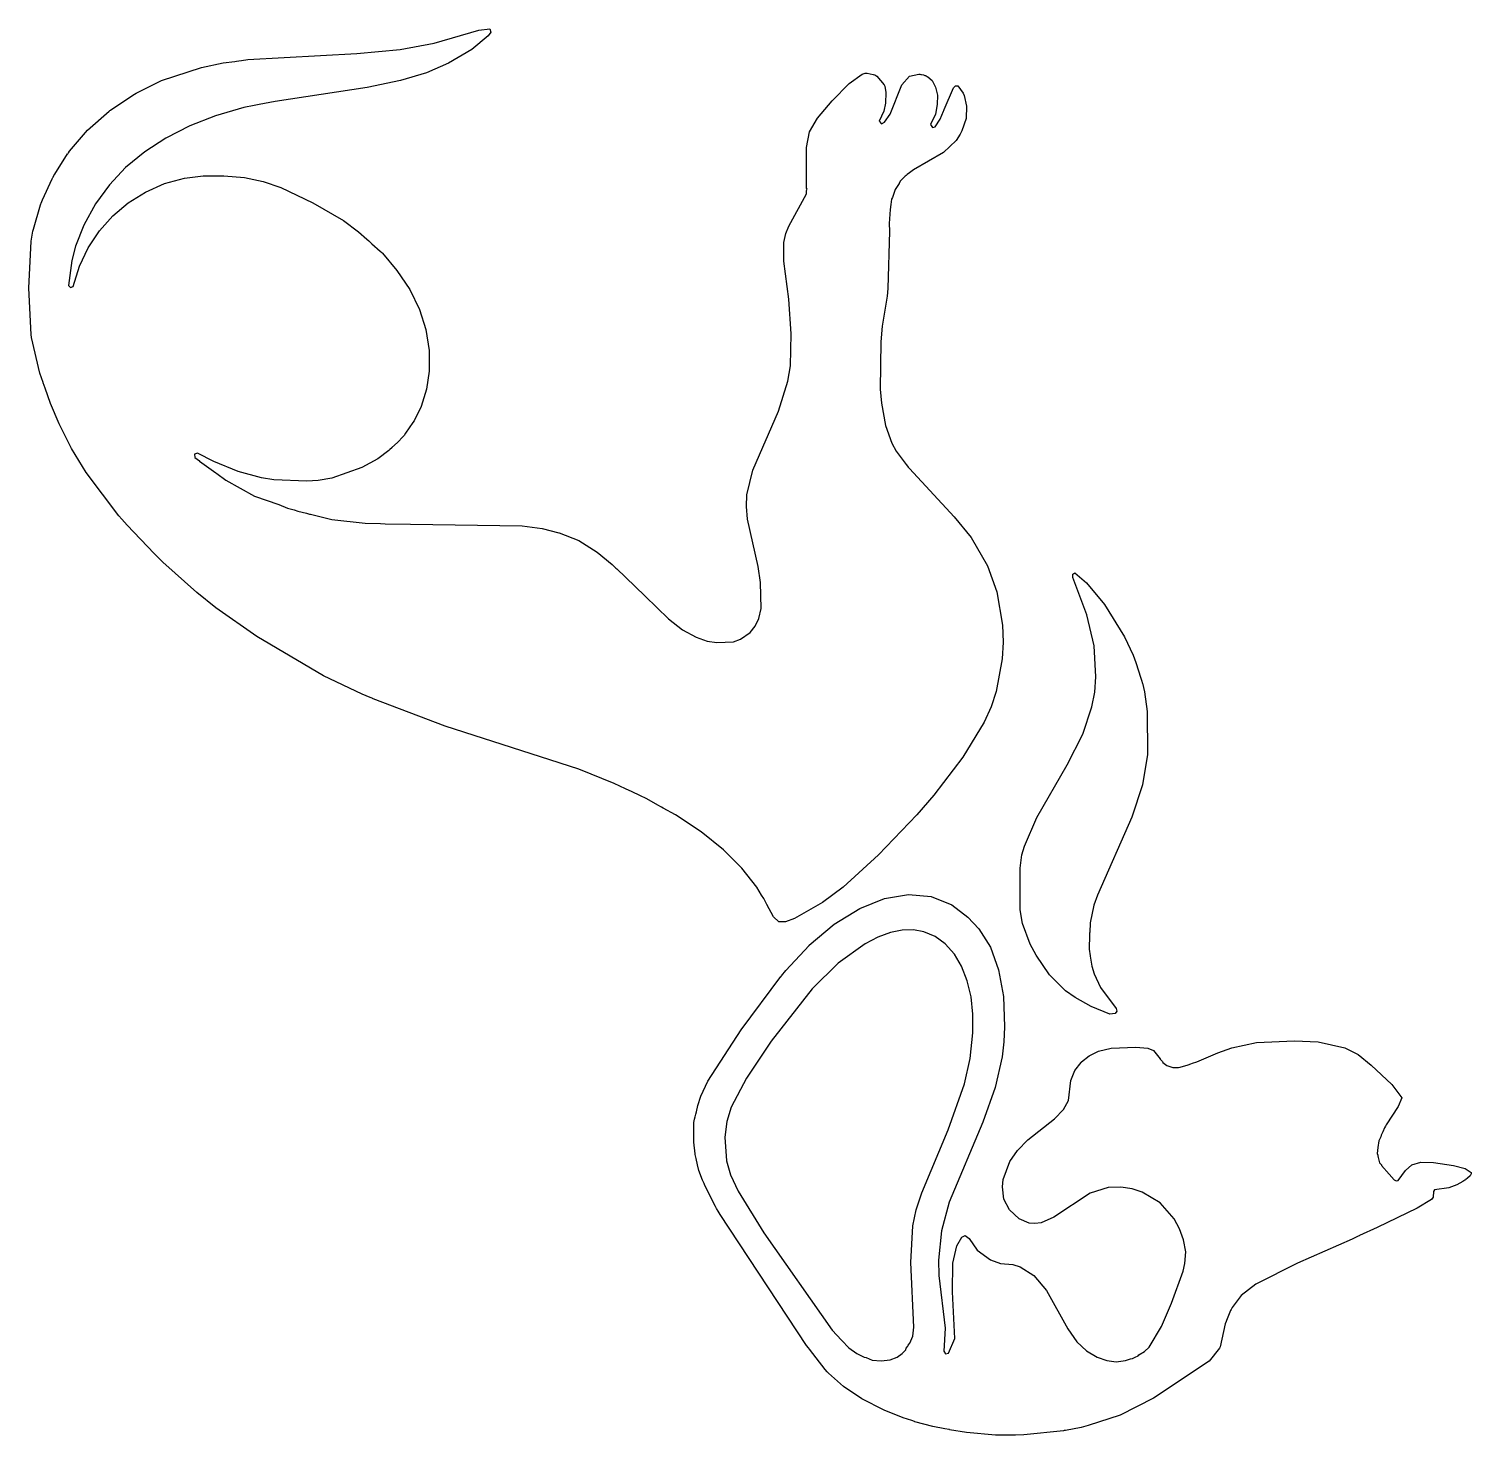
# Model space of a CAD drawing. Header units: millimetres. Extents: x 44 to 259, y 49 to 259.
import ezdxf

# ---------------------------------------------------------------- set-up
doc = ezdxf.new("R2010")
doc.units = ezdxf.units.MM
doc.layers.add('CUT', color=7, linetype='CONTINUOUS')

msp = doc.modelspace()

# ---------------------------------------------------------------- linework, layer by layer
at = {"layer": 'CUT'}
for points in [[(86.201, 232.7087), (90.7527, 230.0512), (93.0006, 228.3703), (94.2218, 227.2888), (94.5233, 227.0218), (95.0075, 226.5931), (96.2456, 225.4967), (96.4608, 225.296), (96.5756, 225.1702), (98.7436, 222.6213), (100.6485, 219.7473), (102.0925, 216.7898), (103.0329, 213.7865), (103.5345, 210.6726), (103.5311, 207.5567), (103.133, 204.8677), (102.3503, 202.3104), (101.2954, 200.1439), (101.1243, 199.8987), (100.0146, 198.3083), (99.7939, 197.9921), (99.6829, 197.833), (98.8081, 196.9427), (97.9946, 196.1862), (97.9582, 196.1523), (97.662, 195.8768), (97.5345, 195.7583), (95.8953, 194.5057), (93.4797, 193.1898), (89.0404, 191.6043), (86.9593, 191.2369), (85.2847, 191.1731), (80.3488, 191.3596), (78.5265, 191.6392), (75.022, 192.5941), (71.4175, 194.0909), (68.981, 195.346), (68.5405, 195.18), (68.5807, 194.711), (69.2784, 194.1983), (69.285, 194.1642), (71.686, 192.4068), (71.8495, 192.309), (73.2094, 191.3098), (77.4977, 188.9235), (81.0979, 187.6659), (82.4212, 187.1292), (83.4042, 186.8602), (83.9494, 186.6698), (85.2171, 186.3641), (85.6723, 186.2396), (85.8571, 186.2098), (89.006, 185.4506), (93.9949, 184.8729), (96.2627, 184.8345), (96.9738, 184.7821), (100.7467, 184.7586), (117.4455, 184.476), (120.4262, 184.108), (122.8742, 183.4662), (122.8826, 183.4638), (122.8882, 183.4622), (122.9088, 183.4563), (122.9244, 183.4519), (125.8573, 182.3056), (128.6303, 180.5772), (130.8664, 178.7059), (131.4262, 178.1711), (131.5324, 178.0695), (132.846, 176.8147), (135.7925, 174), (139.2543, 170.5947), (141.3626, 168.9475), (143.4105, 167.8789), (145.0543, 167.2708), (146.5003, 167.0663), (148.9642, 167.1889), (150.0166, 167.5771), (151.441, 168.5771), (152.205, 169.5195), (152.7414, 170.6738), (153.084, 172.1674), (152.9922, 176.0108), (152.6268, 178.4078), (151.0436, 185.5022), (150.8876, 187.351), (150.9771, 189.1216), (151.8523, 192.7856), (155.6633, 201.5956), (157.0933, 206.1036), (157.4547, 208.3736), (157.5748, 213.1278), (157.2414, 218.3458), (156.4754, 223.9954), (156.4755, 226.794), (156.7571, 228.1504), (157.2025, 229.2034), (159.8803, 234.0487), (159.8771, 234.526), (159.9534, 234.7244), (159.8746, 234.9135), (159.8349, 240.9799), (160.3079, 243.322), (161.4839, 245.3401), (163.6789, 247.9097), (166.2151, 250.5378), (168.1493, 251.9105), (168.6113, 252.0421), (168.9029, 252.0493), (169.8141, 251.8672), (169.8788, 251.8543), (170.0431, 251.8214), (170.3711, 251.6348), (171.4496, 250.3038), (171.5485, 250.1121), (171.7093, 249.1648), (171.6594, 247.6031), (171.3846, 246.3955), (170.7072, 244.9093), (171.0625, 244.4947), (171.5088, 244.7441), (172.3641, 245.9323), (174.0845, 250.3224), (175.2382, 251.5962), (176.6292, 251.9131), (176.7656, 251.889), (176.9233, 251.8613), (177.0043, 251.847), (177.2972, 251.7954), (177.536, 251.7262), (177.5722, 251.7087), (177.5993, 251.6957), (177.7036, 251.6453), (177.704, 251.6451), (177.704, 251.6451), (177.8676, 251.5661), (177.9469, 251.5117), (178.5974, 250.9501), (179.1023, 249.9806), (179.4051, 248.7573), (179.3738, 247.4079), (179.0898, 245.9615), (178.3883, 244.4036), (178.6834, 243.9418), (179.0622, 244.0641), (179.8141, 245.1953), (180.3154, 246.3845), (180.3725, 246.4954), (180.4143, 246.6192), (181.7886, 249.8792), (182.0827, 250.161), (182.4374, 250.1581), (183.2583, 249.0596), (183.3713, 248.7199), (183.7433, 247.1572), (183.6786, 245.318), (183.0291, 243.4728), (182.7967, 242.9415), (182.1828, 242.0256), (180.3174, 240.2217), (175.8358, 237.6475), (175.2384, 237.1904), (174.8719, 236.9426), (174.7314, 236.8024), (174.592, 236.6958), (174.4034, 236.4753), (173.8949, 235.9681), (173.691, 235.6425), (173.6801, 235.6298), (173.6712, 235.6108), (173.1103, 234.7152), (172.6696, 233.4929), (172.5538, 233.2481), (172.4545, 232.4324), (172.3228, 231.6985), (172.1982, 229.6037), (172.2231, 228.4986), (172.0029, 219.8949), (171.9193, 218.7557), (171.1592, 214.276), (170.9445, 211.9463), (170.8532, 204.8766), (171.0376, 202.7881), (171.6684, 199.4835), (172.5966, 196.8397), (173.2573, 195.6328), (174.743, 193.6574), (174.934, 193.374), (175.047, 193.2532), (175.2068, 193.0407), (181.9139, 185.8464), (184.4438, 182.7291), (186.8658, 178.5287), (188.2498, 174.6595), (189.0884, 169.6693), (189.2098, 167.142), (189.0853, 164.6206), (188.1885, 159.7552), (187.4147, 157.4724), (186.3533, 155.198), (183.193, 149.978), (178.8748, 144.28), (176.3237, 141.3291), (170.6031, 135.3643), (165.3156, 130.5658), (162.2333, 128.2542), (158.0435, 125.8844), (156.7042, 125.3578), (155.746, 125.3586), (154.9527, 126.1175), (153.923, 127.9442), (153.4907, 128.855), (153.1287, 129.3533), (152.4629, 130.5344), (150.218, 133.4111), (147.4876, 136.1115), (144.1448, 138.8105), (140.3143, 141.3325), (138.4656, 142.3609), (138.2304, 142.5102), (137.6525, 142.8133), (136.0136, 143.7251), (134.9626, 144.224), (133.8632, 144.8006), (132.8532, 145.2254), (131.1781, 146.0207), (125.8732, 148.1844), (105.9414, 154.5637), (95.174, 158.6831), (95.0629, 158.7308), (95.0213, 158.7486), (94.726, 158.8754), (93.5582, 159.3768), (87.7975, 162.1225), (77.8356, 167.9591), (71.7007, 172.2537), (68.8537, 174.5195), (63.8066, 179.0533), (63.4963, 179.3656), (63.361, 179.5017), (63.2957, 179.5674), (62.5162, 180.3518), (58.4631, 184.5987), (57.6601, 185.4993), (57.2409, 185.9915), (52.3645, 192.4463), (50.1868, 196.0328), (48.3037, 199.7064), (47.0162, 202.727), (46.2117, 205.0331), (45.9264, 205.851), (45.9153, 205.883), (45.4209, 207.3002), (44.2062, 212.6142), (44.1335, 213.0322), (43.7997, 219.9766), (44.1401, 226.9794), (44.4029, 228.4831), (44.4744, 228.7696), (45.5616, 232.4288), (45.6008, 232.5318), (45.6556, 232.6758), (45.7411, 232.9004), (45.8404, 233.1614), (47.2752, 236.282), (47.3953, 236.509), (47.4121, 236.5407), (47.5307, 236.7649), (47.6562, 237.002), (49.5815, 240.0115), (49.5965, 240.0333), (49.6441, 240.1028), (49.6949, 240.1771), (49.8491, 240.4022), (52.578, 243.5571), (55.7674, 246.3819), (55.8785, 246.4652), (55.8795, 246.4659), (55.8912, 246.4747), (55.9838, 246.544), (59.3265, 248.7875), (59.8408, 249.0748), (63.4966, 250.8995), (63.6167, 250.95), (69.5619, 252.9201), (72.8127, 253.5944), (74.5201, 253.8238), (74.7779, 253.8581), (75.119, 253.9036), (75.5302, 253.9583), (76.4907, 254.0863), (92.7697, 255.0008), (99.225, 255.6094), (104.2749, 256.5515), (110.9593, 258.474), (112.6041, 258.6789), (112.7239, 258.1686), (112.3404, 257.6158), (109.8955, 255.6004), (106.4516, 253.5391), (103.1376, 252.1151), (99.274, 250.9815), (94.2978, 249.9435), (80.549, 247.8351), (78.9761, 247.5289), (78.1744, 247.4091), (77.4417, 247.2303), (75.869, 246.9242), (71.6415, 245.6977), (67.8151, 244.1913), (64.2561, 242.3805), (61.1001, 240.3143), (58.2471, 237.973), (55.8248, 235.4012), (53.7326, 232.5559), (52.0112, 229.3952), (50.7523, 226.2485), (50.1992, 224.0953), (49.716, 220.382), (49.9928, 220.0492), (50.429, 220.2078), (51.3584, 223.2547), (52.6726, 225.977), (54.3335, 228.5055), (56.3358, 230.7606), (58.6473, 232.7078), (61.2044, 234.3144), (64.0645, 235.5718), (67.0481, 236.3996), (69.8255, 236.7351), (72.9201, 236.7358), (76.0027, 236.4917), (78.7533, 235.9067), (81.4013, 234.9845)], [(202.8687, 159.6555), (203.054, 161.9337), (202.7782, 166.5674), (201.6938, 171.206), (199.6079, 176.7715), (199.5914, 177.2661), (199.9224, 177.4809), (201.6543, 175.9705), (204.3133, 172.7613), (207.333, 167.9242), (208.6235, 165.1876), (209.026, 164.0886), (209.7631, 161.7322), (209.8956, 161.3089), (209.9751, 161.0545), (209.9882, 161.0127), (210.3149, 159.7026), (210.6811, 156.7721), (210.7439, 150.3318), (210, 145.8368), (208.4342, 141.0209), (203.2806, 129.3429), (202.7586, 127.8664), (202.1884, 125.2476), (202.1324, 123.7699), (202.1128, 123.7483), (202.1197, 123.4354), (202.0382, 121.2866), (202.188, 120.3104), (202.1882, 120.3003), (202.1937, 120.2731), (202.4264, 118.7571), (202.7686, 117.6095), (203.7383, 115.5819), (206.0642, 112.4502), (206.1599, 112.0637), (205.9242, 111.6749), (205.1416, 111.5765), (202.3251, 112.7237), (199.954, 114.0771), (198.5337, 115.0892), (196.1232, 117.4692), (194.1115, 120.4023), (193.2623, 122.0381), (192.0718, 125.1518), (191.7239, 127.1569), (191.7239, 133.4035), (191.9998, 135.3674), (192.4049, 136.6523), (194.2233, 140.9661), (198.7771, 148.8208), (201.0846, 153.3747), (202.4442, 157.4504)], [(185.3494, 76.3643), (187.2964, 74.9098), (188.7938, 74.3961), (190.6293, 74.2092), (191.7349, 73.8929), (193.783, 72.6019), (195.6582, 70.3509), (198.8538, 64.5983), (200.2037, 62.7041), (201.6411, 61.3283), (203.2207, 60.3803), (204.6742, 59.8793), (206.0576, 59.7062), (207.4441, 59.8793), (208.2139, 60.1445), (208.5075, 60.1845), (208.891, 60.3778), (208.8923, 60.3783), (208.8942, 60.3794), (209.3428, 60.6056), (209.4403, 60.7179), (210.3147, 61.26), (210.9855, 61.8959), (212.8441, 64.9528), (214.3417, 68.4354), (216.0692, 73.2221), (216.3467, 74.3691), (216.463, 76.1309), (216.1411, 77.8898), (215.5219, 79.5605), (214.7349, 81.0321), (212.6271, 83.4315), (209.9625, 85.0344), (208.4699, 85.5174), (206.7938, 85.7666), (204.8852, 85.7018), (202.2108, 84.8628), (196.7867, 81.2964), (194.881, 80.4665), (193.9313, 80.3304), (193.1099, 80.3741), (191.5809, 81.0533), (190.1484, 82.3662), (189.3109, 83.9972), (189.127, 85.8051), (189.2213, 86.8972), (190.2053, 89.6135), (191.366, 91.232), (192.8786, 92.8396), (196.8818, 95.9896), (198.2201, 97.3818), (198.9384, 98.6889), (199.3327, 101.6877), (199.9092, 103.1602), (200.8349, 104.3934), (200.8707, 104.4255), (200.8878, 104.4409), (200.9036, 104.4551), (200.9091, 104.4601), (202.0205, 105.3645), (203.4569, 106.0832), (205.3413, 106.502), (209.0227, 106.6644), (210.7967, 106.5284), (211.644, 106.1448), (212.6329, 104.9237), (212.6537, 104.8563), (212.9947, 104.5092), (213.0383, 104.3945), (213.6492, 103.9058), (214.535, 103.6309), (215.1712, 103.6486), (215.2662, 103.6297), (215.3536, 103.6536), (215.6346, 103.6614), (216.8046, 104.0515), (217.1988, 104.1595), (217.4918, 104.2805), (218.1086, 104.4861), (221.2706, 105.838), (223.3234, 106.5868), (227.0209, 107.3502), (232.6661, 107.5975), (236.2239, 107.4452), (240.1859, 106.5826), (242.211, 105.5595), (244.1504, 104.0005), (247.2196, 101.0841), (248.7284, 99.1167), (248.1826, 97.798), (246.3906, 95.0562), (246.2784, 94.8967), (246.2563, 94.8507), (246.1153, 94.635), (245.8651, 94.0374), (245.621, 93.5299), (245.5556, 93.2983), (245.2928, 92.6707), (245.1025, 91.6695), (245.0516, 90.7995), (245.1132, 90.547), (245.1054, 90.4343), (245.1932, 90.2187), (245.3942, 89.3949), (245.6495, 89.0985), (245.6911, 88.9965), (246.8372, 87.7174), (246.8411, 87.7157), (247.5861, 86.8511), (247.8817, 86.6928), (248.1735, 86.7849), (249.2411, 88.268), (250.1927, 89.1184), (251.5601, 89.4857), (253.4188, 89.4524), (256.435, 89.02), (258.1423, 88.5515), (259.0543, 87.9636), (259.053, 87.7744), (258.8862, 87.4835), (258.5133, 87.0952), (258.2542, 86.9133), (258.1999, 86.8752), (258.1335, 86.8285), (257.8073, 86.5996), (256.9351, 86.0957), (255.7081, 85.677), (253.5742, 85.3614), (253.411, 85.1022), (253.4093, 84.2548), (253.1365, 83.9029), (250.9799, 82.6144), (245.0346, 79.74), (242.4014, 78.5343), (242.3327, 78.5029), (242.1964, 78.4405), (241.2828, 78.0222), (233.1251, 74.4203), (226.9102, 71.3101), (224.7159, 69.5907), (223.3663, 67.7986), (223.242, 67.503), (223.1359, 67.3629), (222.5184, 65.8542), (222.4793, 65.6907), (222.3499, 65.383), (221.5749, 61.9486), (221.4803, 61.7259), (219.9413, 59.8092), (211.6685, 54.2688), (206.6884, 51.7203), (201.8963, 50.1869), (200.8298, 49.9082), (198.4943, 49.4458), (198.3992, 49.4317), (198.3979, 49.4315), (198.326, 49.4208), (198.2232, 49.4056), (192.3128, 48.7922), (191.0558, 48.7488), (189.0538, 48.7483), (188.8465, 48.7505), (188.6844, 48.7522), (188.1758, 48.7576), (188.0616, 48.765), (183.717, 49.1469), (181.1979, 49.5672), (181.1915, 49.5684), (181.1395, 49.5783), (180.5078, 49.6984), (178.7209, 50.0381), (176.0488, 50.752), (176.0379, 50.7557), (175.9575, 50.7831), (175.5567, 50.9195), (174.2829, 51.3532), (171.4656, 52.4659), (168.1043, 54.177), (165.3947, 56.0225), (163.1376, 58.0169), (163.0752, 58.0763), (163.0353, 58.1142), (162.9966, 58.151), (162.945, 58.2), (162.6651, 58.5266), (161.2974, 60.3024), (160.3186, 61.5732), (160.1377, 61.8081), (159.8769, 62.1467), (146.9683, 81.6768), (146.804, 81.9531), (146.6517, 82.2092), (146.4294, 82.5829), (146.2649, 82.8595), (144.6946, 85.9999), (144.5685, 86.2904), (144.5218, 86.398), (144.4635, 86.5323), (144.3511, 86.7911), (143.8151, 88.2491), (143.5742, 89.1093), (143.3823, 90.032), (143.297, 90.4419), (143.2504, 90.6659), (143.2348, 90.7413), (143.0395, 92.4993), (143.0398, 93.6932), (143.0398, 93.7167), (143.0398, 93.8278), (143.0401, 94.9488), (143.0669, 95.3969), (143.1627, 95.9077), (143.24, 96.2499), (143.3299, 96.6472), (143.4178, 97.0362), (143.6285, 97.9682), (144.0849, 99.3593), (145.1118, 101.5694), (150.1282, 109.2777), (156.0292, 117.1928), (156.0294, 117.1931), (156.0578, 117.2292), (156.1239, 117.3136), (156.7603, 118.125), (160.2386, 121.8656), (160.252, 121.8794), (163.9925, 125.0109), (167.8004, 127.3673), (171.503, 128.8477), (175.0857, 129.4659), (178.4405, 129.1576), (181.5681, 127.9375), (183.9473, 126.0946), (185.5876, 124.3449), (187.3048, 121.6001), (188.5352, 118.208), (189.2384, 114.2326), (189.4242, 109.7185), (189.3002, 107.4508), (189.0527, 105.2339), (188.0137, 100.6503), (186.2, 95.4841), (181.1705, 83.5369), (180.0114, 79.2338), (179.5599, 74.8689), (179.5889, 72.5907), (180.5348, 64.7111), (180.3781, 61.2629), (180.6082, 60.8905), (181.0657, 60.9946), (181.9743, 63.1903), (181.6432, 70.1235), (181.7062, 74.3985), (182.2782, 77.0339), (183.025, 78.3087), (183.5556, 78.5473), (184.1421, 78.0902)], [(184.2704, 104.9663), (184.6662, 108.7891), (184.6973, 111.6011), (184.428, 114.1989), (183.8584, 116.5817), (182.993, 118.7439), (181.9254, 120.5494), (180.5778, 122.0706), (179.0473, 123.1969), (177.3934, 123.8908), (175.82, 124.1875), (174.1489, 124.1291), (172.3808, 123.799), (170.5259, 123.0985), (168.5948, 122.1005), (164.5921, 119.2108), (160.7281, 115.3801), (154.5999, 107.546), (150.9034, 102.0159), (148.5948, 97.6955), (147.97, 95.5737), (147.6722, 93.2527), (147.9175, 89.6901), (148.5367, 87.6273), (149.6697, 85.1764), (153.473, 78.9718), (163.6814, 64.4041), (165.0858, 62.9293), (165.0855, 62.9248), (165.1216, 62.8917), (166.1769, 61.7834), (167.3605, 60.9314), (168.4814, 60.4121), (168.7559, 60.3651), (168.7806, 60.32), (169.6663, 59.9534), (170.9797, 59.8313), (172.3542, 60.0145), (173.3927, 60.4116), (174.1257, 60.9308), (174.6755, 61.4806), (174.7576, 61.7544), (175.0005, 62.0505), (175.0401, 62.1615), (175.2913, 62.4804), (175.7521, 63.5158), (175.8702, 64.8747), (175.4125, 74.5326), (175.725, 79.9849), (176.2503, 82.3856), (177.0787, 84.9295), (180.9891, 94.3391), (183.4195, 101.1734)]]:
    msp.add_lwpolyline(points, close=True, dxfattribs=at)

doc.saveas('drawing.dxf')
